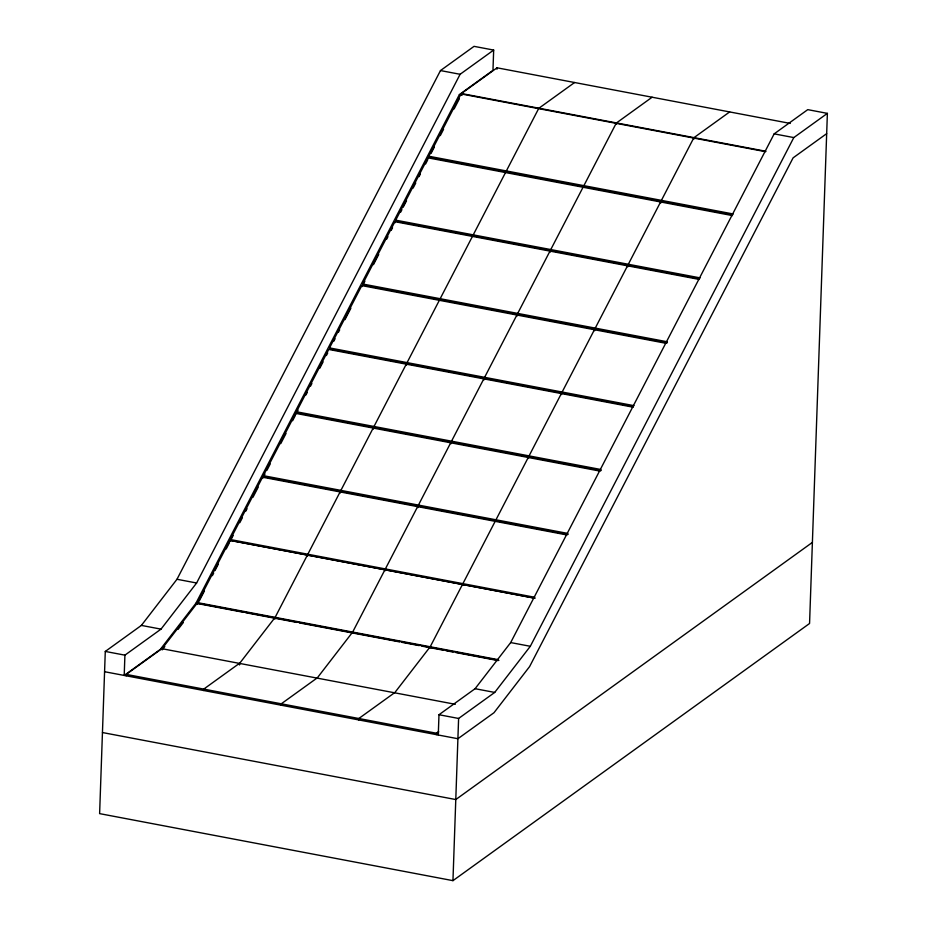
<?xml version="1.0" encoding="UTF-8"?>
<svg xmlns="http://www.w3.org/2000/svg" width="927" height="927" viewBox="0 0 927 927"><rect width="100%" height="100%" fill="white"/><g stroke="black" fill="none" stroke-linecap="round" stroke-linejoin="round"><path stroke-width="1.39" d="M493.674 50.07L460.105 74.287L196.617 583.002L161.008 629.132L124.913 655.157L124.206 675.435L160.301 649.41L195.91 603.268L459.398 94.566L492.967 70.348L493.674 50.07L474.045 46.35L440.476 70.568L176.987 579.271L141.379 625.412L105.284 651.438L99.618 813.628L452.955 880.65L809.561 623.489L827.382 113.372L807.753 109.641L774.172 133.859L510.684 642.573L475.087 688.703L438.981 714.729L438.274 735.007M126.165 675.806L126.223 674.392L161.866 648.68L455.296 704.3M203.708 690.511L203.755 689.097L239.398 663.384L239.351 664.81M281.24 705.227L281.287 703.802L316.941 678.101M358.772 719.931L358.83 718.506L394.473 692.805M438.668 731.554L436.362 733.211L436.316 734.636L438.61 732.979M790.279 123.43L497.057 67.81L461.403 93.511L461.356 94.936L461.078 93.928L765.586 151.692M452.955 880.65L458.61 718.46L494.717 692.423L530.314 646.293L793.802 137.578L827.382 113.372M496.999 69.224L497.057 67.81M616.432 124.345L616.478 122.932L652.121 97.219M197.868 603.639L197.602 602.643L229.861 540.337L534.369 598.1M535.064 598.274L230.568 540.522L230.29 539.514L262.561 477.22L567.069 534.972M568.135 534.427L263.639 476.675L263.361 475.667L295.632 413.361L600.14 471.125M601.241 470.522L296.733 412.758L296.466 411.762L328.737 349.456L633.245 407.208M632.909 406.397L329.815 348.911L329.537 347.903L361.808 285.609L666.316 343.361M667.417 342.758L362.909 284.995L362.642 283.998L394.914 221.692L699.41 279.456M699.074 278.633L395.98 221.147L395.713 220.151L427.984 157.845L732.481 215.597M732.179 214.728L429.085 157.231L428.819 156.234L461.078 93.928M199.189 601.102L204.45 590.928M212.364 575.667L213.673 573.129M214.994 570.58L218.285 564.23M226.188 548.969L229.479 542.608M230.568 540.522L233.198 535.435M239.78 522.724L242.422 517.637M245.713 511.275L247.034 508.738M252.955 497.289L258.227 487.115M263.639 476.675L264.948 474.126M266.93 470.313L270.22 463.952M280.754 443.616L286.026 433.442M292.608 420.731L295.25 415.644M296.733 412.758L298.054 410.221M305.956 394.96L307.277 392.411M310.568 386.061L311.889 383.511M319.792 368.262L323.083 361.901M326.374 355.539L327.695 353.002M333.766 341.275L335.076 338.737M338.367 332.376L339.688 329.838M344.96 319.664L350.881 308.216M362.909 284.995L364.89 281.182M373.454 264.659L378.714 254.485M386.617 239.224L387.938 236.686M391.229 230.325L392.55 227.775M400.591 212.248L401.912 209.699M403.222 207.161L406.524 200.8M413.106 188.088L415.736 183.001M419.039 176.651L420.348 174.102M425.62 163.928L427.59 160.116M431.067 153.418L434.357 147.069M440.279 135.62L443.57 129.259M454.114 108.922L459.375 98.749M439.34 300.313L407.069 362.619L407.347 363.616M472.446 236.397L440.174 298.703L440.452 299.699M505.516 172.549L473.245 234.855L473.523 235.852M538.622 108.633L506.351 170.939L506.617 171.947M583.048 187.254L550.777 249.56L551.055 250.557M616.154 123.349L583.883 185.643L584.161 186.651M495.169 521.333L462.897 583.639L463.176 584.636M498.911 660.348L197.219 603.129L162.063 648.68L162.179 649.931M163.059 648.796L164.821 646.525M178.007 629.433L183.279 622.596M317.138 678.101L352.295 632.538M394.67 692.805L429.827 647.243M538.946 108.216L574.589 82.515M729.665 111.924L694.01 137.636L693.964 139.05L693.686 138.053L661.426 200.359L661.693 201.356M826.675 133.639L793.095 157.857L529.607 666.571L494.01 712.701L457.903 738.726L104.577 671.716M812.4 542.399L455.783 799.549L102.457 732.539M440.476 70.568L460.105 74.287M774.172 133.859L793.802 137.578M461.403 93.511L765.911 151.275M459.398 94.566L462.237 95.099M428.819 156.234L733.315 213.998M395.713 220.151L700.221 277.903M362.642 283.998L667.15 341.75M329.537 347.903L634.045 405.667M296.466 411.762L600.974 469.514M263.361 475.667L567.869 533.431M230.29 539.514L534.798 597.278M176.987 579.271L196.617 583.002M510.684 642.573L530.314 646.293M197.602 602.643L497.869 659.595M195.91 603.268L242.978 612.202M245.643 612.701L296.802 622.411M299.375 622.898L399.467 641.878M401.97 642.353L419.201 645.621M421.866 646.131L443.187 650.175M445.98 650.708L453.129 652.063M455.852 652.573L498.147 660.603M141.379 625.412L161.008 629.132M475.087 688.703L494.717 692.423M105.284 651.438L124.913 655.157M438.981 714.729L458.61 718.46M126.223 674.392L436.362 733.211M660.858 202.967L660.592 201.959L628.321 264.265L628.587 265.273M627.788 266.814L627.521 265.817L595.25 328.112L595.516 329.12M594.682 330.73L594.416 329.722L562.144 392.028L562.422 393.025M550.256 252.109L549.978 251.101L517.706 313.407L517.984 314.415M561.611 394.578L561.345 393.569L529.074 455.875L529.352 456.884M517.15 316.014L516.884 315.018L484.612 377.324L484.879 378.32M528.517 458.483L528.239 457.486L495.968 519.792L496.246 520.789M427.984 157.845L428.251 158.841M484.079 379.873L483.813 378.865L451.542 441.171L451.808 442.167M394.914 221.692L395.18 222.7M450.974 443.778L450.707 442.782L418.436 505.088L418.703 506.084M406.547 365.157L406.269 364.16L373.998 426.466L374.276 427.463M462.747 585.458L462.48 584.462L430.209 646.768L430.476 647.764M361.808 285.609L362.075 286.605M417.903 507.625L417.637 506.629L385.365 568.935L385.632 569.931M373.442 429.074L373.164 428.077L340.904 490.371L341.171 491.38M385.215 570.754L384.937 569.757L352.666 632.052L352.944 633.06M340.371 492.921L340.093 491.924L307.822 554.23L308.1 555.227M295.632 413.361L295.91 414.369M307.671 556.049L307.405 555.041L275.134 617.347L275.412 618.355M262.561 477.22L262.839 478.216M229.861 540.337L230.139 541.345M274.879 619.085L274.763 617.834L239.606 663.384L239.722 664.647M197.219 603.129L197.335 604.381"/></g></svg>
